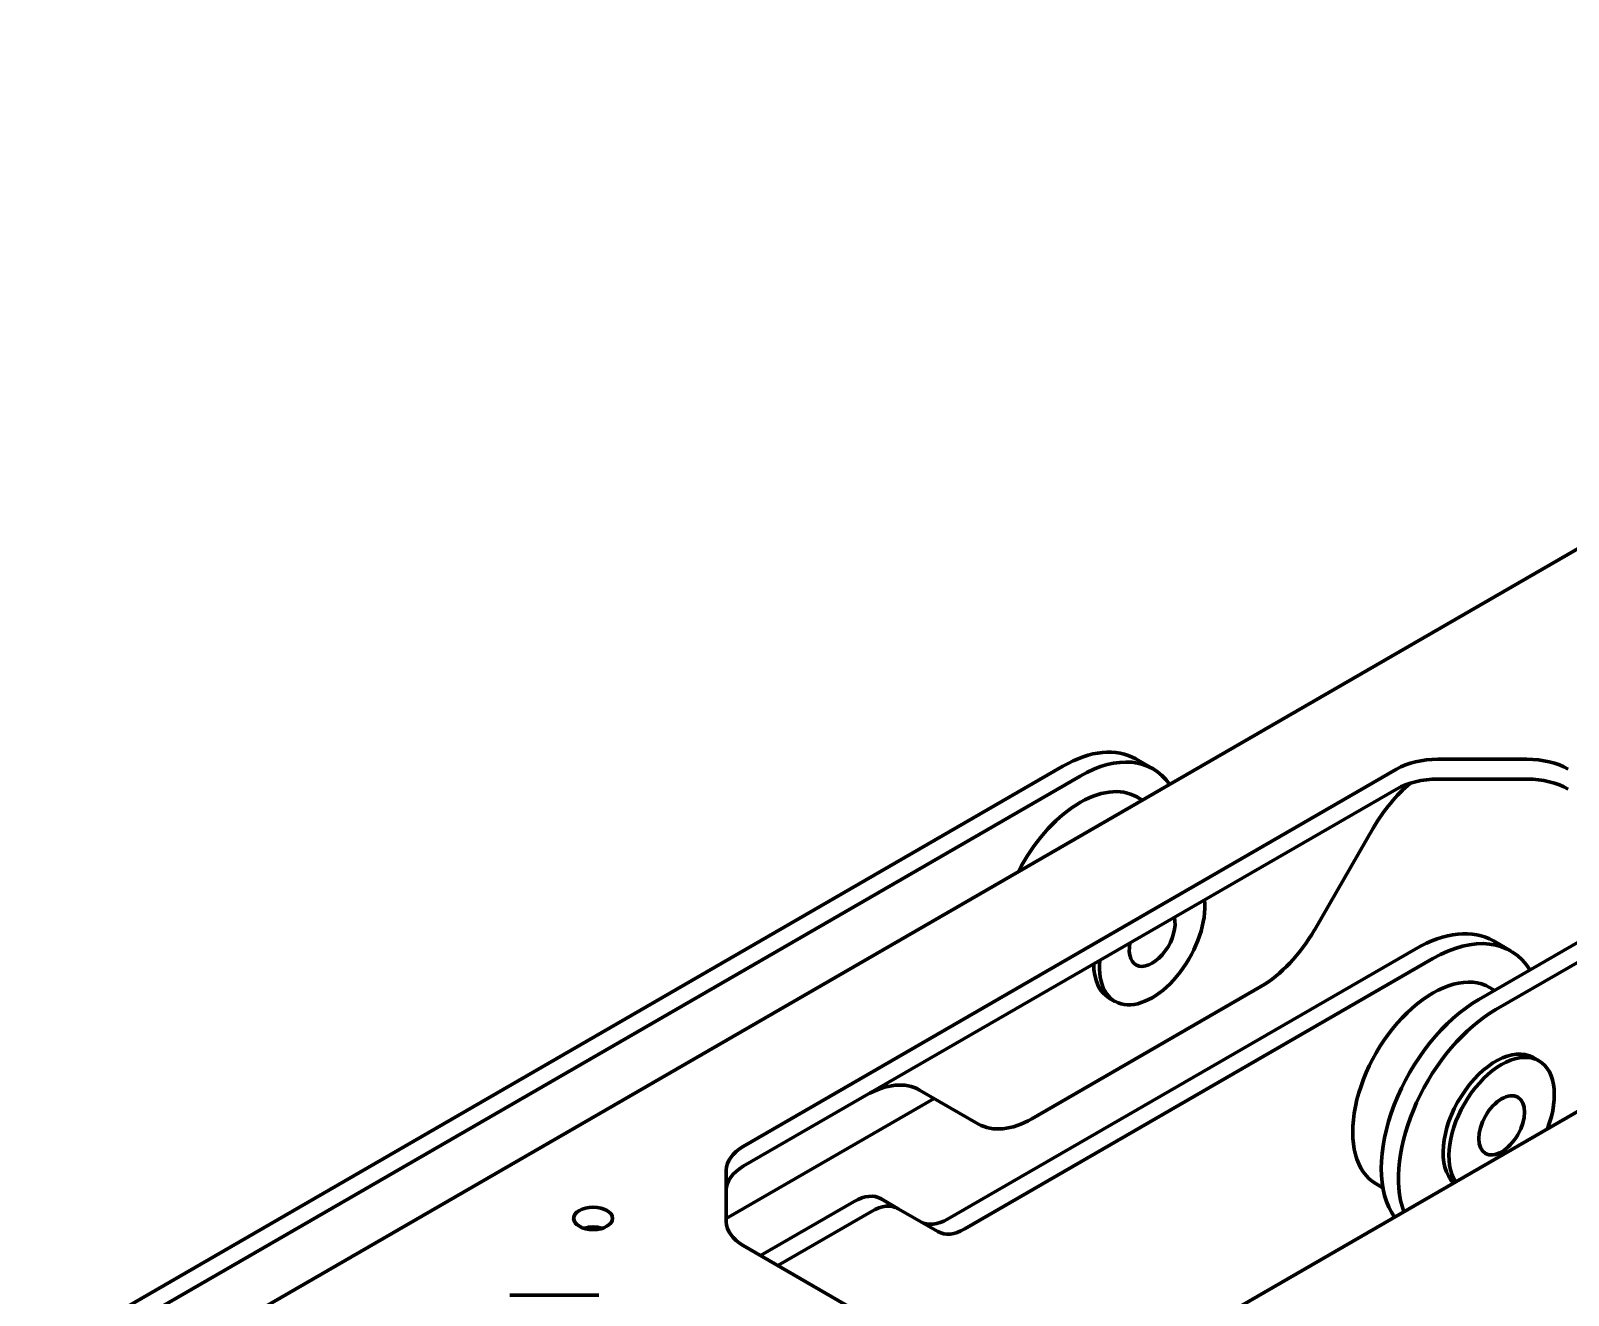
# Model space of a CAD drawing. Header units: millimetres. Extents: x 0 to 1189, y 0 to 841.
# Drawn here: x 641.4 to 736.3, y 390.4 to 468.4 of the extents above; entities that cross this region are included whole.
import ezdxf

# ---------------------------------------------------------------- set-up
doc = ezdxf.new("R2010")
doc.units = ezdxf.units.MM
doc.header["$LTSCALE"] = 0.75
doc.layers.add('Visible', color=7, linetype='Continuous', lineweight=70)

msp = doc.modelspace()

# ---------------------------------------------------------------- linework, layer by layer
at = {"layer": 'Visible', "extrusion": (0, 0.816497, 0.57735)}
for p, q in [((792.229, 468.416), (655.371, 389.402)), ((709.621, 423.487), (710.682, 422.874)), ((728.26, 423.463), (733.763, 423.463)), ((641.419, 386.263), (705.121, 423.041)), ((706.182, 422.429), (642.48, 385.65)), ((685.397, 399.577), (725.715, 422.855)), ((685.397, 398.352), (725.715, 421.63)), ((728.26, 422.239), (733.763, 422.239)), ((709.682, 421.142), (710.015, 420.95)), ((724.273, 419.219), (720.643, 412.931)), ((730.782, 408.634), (744.8, 416.727)), ((745.861, 416.115), (731.842, 408.022)), ((732.754, 411.64), (731.693, 412.253)), ((698, 395.096), (726.893, 411.777)), ((699.061, 394.483), (727.954, 411.165)), ((717.343, 409.448), (703.209, 401.288)), ((749.587, 409.072), (709.269, 385.795)), ((731.454, 409.389), (731.771, 409.205)), ((708.33, 408.528), (707.976, 408.732)), ((734.496, 404.861), (734.142, 405.065)), ((684.343, 395.123), (697.182, 402.535)), ((696.279, 403.057), (699.909, 400.961)), ((684.343, 394.93), (684.343, 398.108)), ((724.454, 397.264), (724.871, 397.023)), ((686.464, 392.845), (692.248, 396.184)), ((694.959, 395.735), (693.898, 396.348)), ((697.411, 394.32), (694.959, 395.735)), ((693.309, 395.572), (687.525, 392.232)), ((698.675, 385.795), (685.397, 393.461)), ((670.985, 390.395), (676.488, 390.395))]:
    msp.add_line(p, q, dxfattribs=at)
at = {"layer": 'Visible'}
for centre, major_axis, start_param, end_param in [((705.121, 415.692), (4.5, 7.794), 0, 0.785398), ((706.182, 415.08), (4.5, 7.794), -0.264562, 0.785398), ((706.182, 415.08), (3.5, 6.062), 0, 1.661985), ((710.63, 412.512), (1, 1.732), 2.103514, 5.750467), ((727.954, 403.326), (3.5, 6.062), 0, 3.141593), ((730.782, 401.694), (4.25, 7.361), 0.785398, 2.881212), ((731.842, 401.081), (4.25, 7.361), 0.785398, 2.68695), ((698, 397.79), (1.65, 2.858), 3.141593, 3.926991)]:
    msp.add_ellipse(centre, major_axis=major_axis, ratio=0.57735, start_param=start_param, end_param=end_param, dxfattribs=at)
at = {"layer": 'Visible', "extrusion": (-2e-16, -2e-16, -1)}
for centre, major_axis, start_param, end_param in [((728.26, 421.385), (3.6, 0), 3.926991, 4.712389), ((728.26, 420.16), (3.6, 0), 3.926991, 4.712389), ((710.276, 412.716), (2.3, 3.984), 3.141593, 3.926991), ((687.943, 398.108), (3.6, 0), 3.141593, 3.926991), ((687.943, 396.883), (3.6, 0), 3.141593, 3.926991), ((687.943, 394.93), (-3.6, 0), -0.785398, 0)]:
    msp.add_ellipse(centre, major_axis=major_axis, ratio=0.57735, start_param=start_param, end_param=end_param, dxfattribs=at)
at = {"layer": 'Visible', "extrusion": (-3e-16, -4e-16, -1)}
for centre in [(733.763, 421.385), (733.763, 420.16)]:
    msp.add_ellipse(centre, major_axis=(3.6, 0), ratio=0.57735, start_param=-1.570796, end_param=-0.785398, dxfattribs=at)
at = {"layer": 'Visible', "extrusion": (-3e-16, -2e-16, -1)}
msp.add_ellipse((727.573, 417.314), major_axis=(3.3, 5.716), ratio=0.57735, start_param=4.712389, end_param=5.280163, dxfattribs=at)
at = {"layer": 'Visible', "extrusion": (-1e-16, -2e-16, -1)}
for centre, major_axis, start_param, end_param in [((710.63, 412.512), (2.3, 3.984), 0.676487, 4.035902), ((726.893, 403.939), (4.8, 8.314), -0.785398, 0), ((727.954, 403.326), (4.8, 8.314), -0.785398, 0.297471), ((731.842, 401.081), (2.3, 3.984), 3.28337, 6.283185)]:
    msp.add_ellipse(centre, major_axis=major_axis, ratio=0.57735, start_param=start_param, end_param=end_param, dxfattribs=at)
at = {"layer": 'Visible', "extrusion": (-2e-16, -1e-16, -1)}
for centre, major_axis, start_param, end_param in [((717.343, 414.837), (3.3, 5.716), 1.570796, 2.356194), ((703.209, 406.677), (3.3, 5.716), 2.356194, 3.141593), ((676.126, 393.914), (1.2, 0), 4.225694, 5.199084), ((699.061, 397.178), (1.65, 2.858), 2.356194, 3.141593)]:
    msp.add_ellipse(centre, major_axis=major_axis, ratio=0.57735, start_param=start_param, end_param=end_param, dxfattribs=at)
at = {"layer": 'Visible', "extrusion": (-1e-16, -3e-16, -1)}
msp.add_ellipse((732.196, 400.877), major_axis=(2.3, 3.984), ratio=0.57735, start_param=3.413294, end_param=7.582281, dxfattribs=at)
at = {"layer": 'Visible', "extrusion": (0, -2e-16, -1)}
msp.add_ellipse((692.979, 397.341), major_axis=(3.3, 5.716), ratio=0.57735, start_param=-0.785398, end_param=0, dxfattribs=at)
at = {"layer": 'Visible'}
msp.add_ellipse((732.196, 400.877), major_axis=(1, 1.732), ratio=0.57735, dxfattribs=at)
at = {"layer": 'Visible', "extrusion": (-2e-16, -3e-16, -1)}
msp.add_ellipse((676.126, 395.139), major_axis=(-1.2, 0), ratio=0.57735, start_param=4.712389, end_param=10.995574, dxfattribs=at)
at = {"layer": 'Visible', "extrusion": (-3e-16, -3e-16, -1)}
for centre in [(692.248, 393.49), (693.309, 392.877)]:
    msp.add_ellipse(centre, major_axis=(1.65, 2.858), ratio=0.57735, start_param=-0.785398, end_param=0, dxfattribs=at)

doc.saveas('drawing.dxf')
